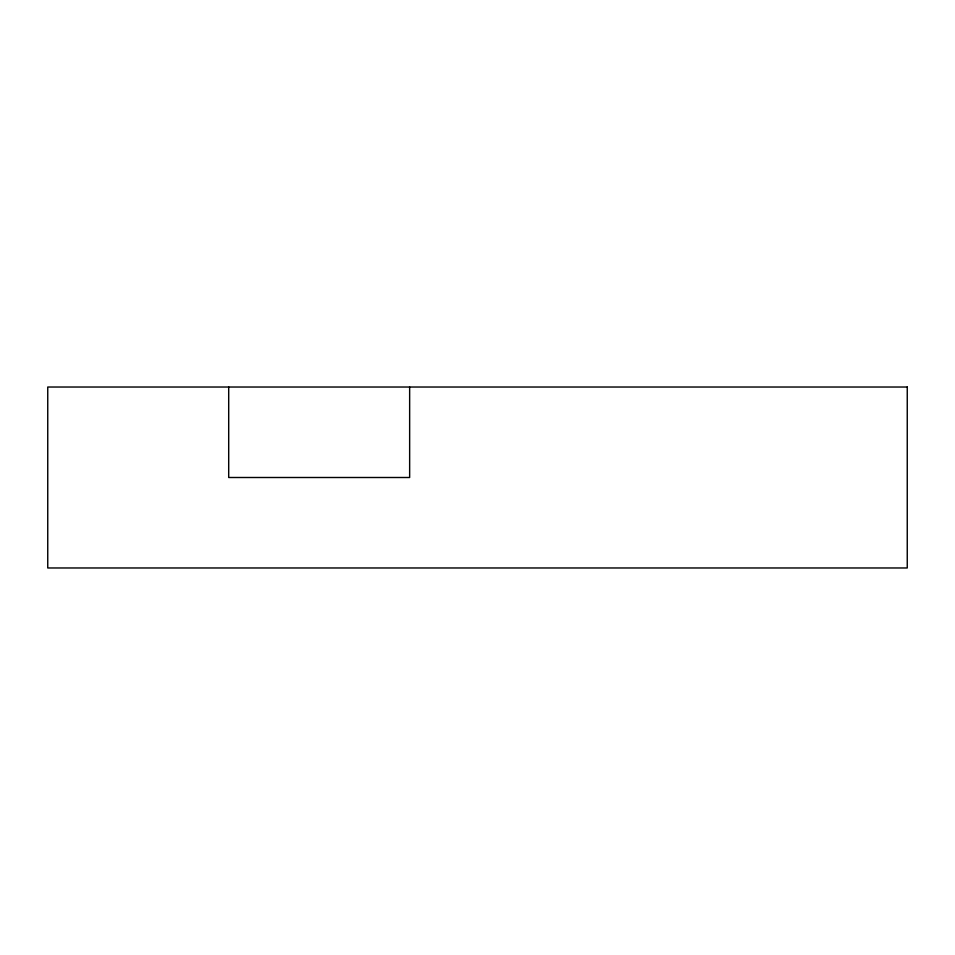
<?xml version="1.0" encoding="UTF-8"?>
<svg xmlns="http://www.w3.org/2000/svg" width="955" height="955" viewBox="0 0 955 955"><rect width="100%" height="100%" fill="white"/><g stroke="black" fill="none" stroke-linecap="round" stroke-linejoin="round"><path stroke-width="1.43" d="M409.647 387.026L409.647 477.5L228.699 477.5L228.699 387.026M907.25 387.026L47.75 387.026L47.75 567.974L907.25 567.974L907.25 387.026"/></g></svg>
